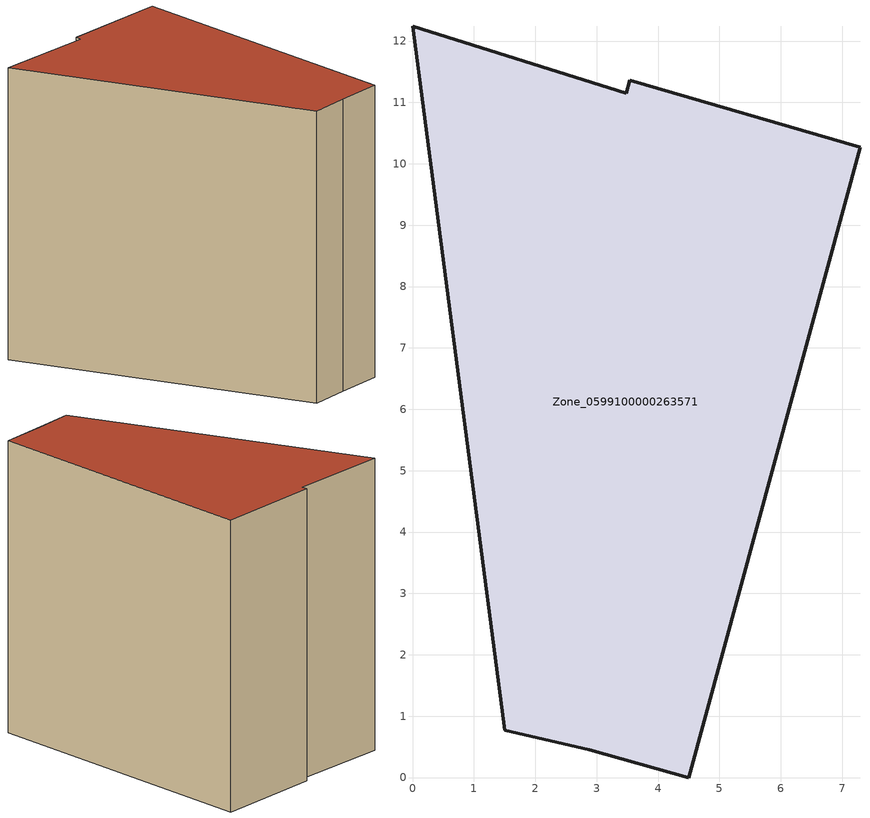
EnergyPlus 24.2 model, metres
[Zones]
Zone_0599100000263571
 floor ground (C_G): 2.88,0.45 1.5,0.77 0,12.24 3.48,11.15 3.54,11.36 7.29,10.27 4.5,0 z0
 wall outside (C_F): 1.5,0.77 2.88,0.45 4.5,0 7.29,10.27 3.54,11.36 3.48,11.15 0,12.24 1.5,0.77 z0:11.19
 roof outside (C_R): 2.88,0.45 4.5,0 7.29,10.27 3.54,11.36 3.48,11.15 0,12.24 1.5,0.77 z11.19
[BUILDING]
Pand.0599100000263571: North Axis=0; Terrain=City; Loads Convergence Tolerance Value=0.04; Temperature Convergence Tolerance Value=0.4; Solar Distribution=FullExterior; Maximum Number of Warmup Days=25; Minimum Number of Warmup Days=1
[Site:Location]
Rotterdam.The.Hague.AP_ZH_NLD Design_Conditions: Latitude=51.96; Longitude=4.45; Time Zone=1; Elevation=-4.5
[SITE:GROUNDTEMPERATURE:BUILDINGSURFACE]
18, 18, 18, 18, 18, 18, 18, 18, 18, 18, 18, 18
[MATERIAL] Thermal Absorptance=0.9; Solar Absorptance=0.7; Visible Absorptance=0.7
Name | Roughness | Thickness | Conductivity | Density | Specific Heat
G.TI.1946 | MediumSmooth | 0.15 | 1 | 540 | 1210
F.TI.1946 | Rough | 0.3 | 0.857143 | 1920 | 840
R.TI.1946 | MediumRough | 0.2 | 0.1 | 1500 | 1000
[CONSTRUCTION]
C_G: G.TI.1946
C_F: F.TI.1946
C_R: R.TI.1946
[ZONE]
Zone_0599100000263571: Type=1; Multiplier=1; Ceiling Height=Autocalculate; Volume=Autocalculate; Floor Area=autocalculate; Part of Total Floor Area=Yes
[ZONEINFILTRATION:DESIGNFLOWRATE]
Infil_Zone_0599100000263571: Zone or ZoneList or Space or SpaceList=Zone_0599100000263571; Schedule=AlwaysOn; Design Flow Rate Calculation Method=Flow/Area; Flow Rate per Floor Area=0.003; Constant Term Coefficient=1; Temperature Term Coefficient=0; Velocity Term Coefficient=0; Velocity Squared Term Coefficient=0
[HVACTEMPLATE:ZONE:IDEALLOADSAIRSYSTEM]
Zone_0599100000263571: Maximum Heating Supply Air Temperature=50; Minimum Cooling Supply Air Temperature=13; Maximum Heating Supply Air Humidity Ratio=0.0156; Minimum Cooling Supply Air Humidity Ratio=0.0077; Heating Limit=NoLimit; Cooling Limit=NoLimit; Dehumidification Control Type=ConstantSensibleHeatRatio; Cooling Sensible Heat Ratio=0.7; Dehumidification Setpoint=60; Humidification Control Type=None; Humidification Setpoint=30; Outdoor Air Method=None; Outdoor Air Flow Rate per Person=0.00944; Outdoor Air Flow Rate per Zone Floor Area=0; Outdoor Air Flow Rate per Zone=0; Demand Controlled Ventilation Type=None; Outdoor Air Economizer Type=NoEconomizer; Heat Recovery Type=None; Sensible Heat Recovery Effectiveness=0.7; Latent Heat Recovery Effectiveness=0.65
[ZONECONTROL:THERMOSTAT]
ThermostatControl_Zone_0599100000263571: Zone or ZoneList=Zone_0599100000263571; Control Type Schedule=DualSetpointControlType; Control 1=Thermostat_Zone_0599100000263571; Temperature Difference Between Cutout And Setpoint=0
[THERMOSTATSETPOINT:DUALSETPOINT]
Thermostat_Zone_0599100000263571: Heating Setpoint Temperature Schedule=HeatingSetpoint_Zone_0599100000263571; Cooling Setpoint Temperature Schedule=CoolingSetpoint_Zone_0599100000263571
[SCHEDULE:COMPACT]
HeatingSetpoint_Zone_0599100000263571: Through: 12/31, For: AllDays, Until: 24:00, 21
CoolingSetpoint_Zone_0599100000263571: Through: 12/31, For: AllDays, Until: 24:00, 24
DualSetpointControlType: Through: 12/31, For: AllDays, Until: 24:00, 4
AlwaysOn: Through: 12/31, For: AllDays, Until: 24:00, 1
